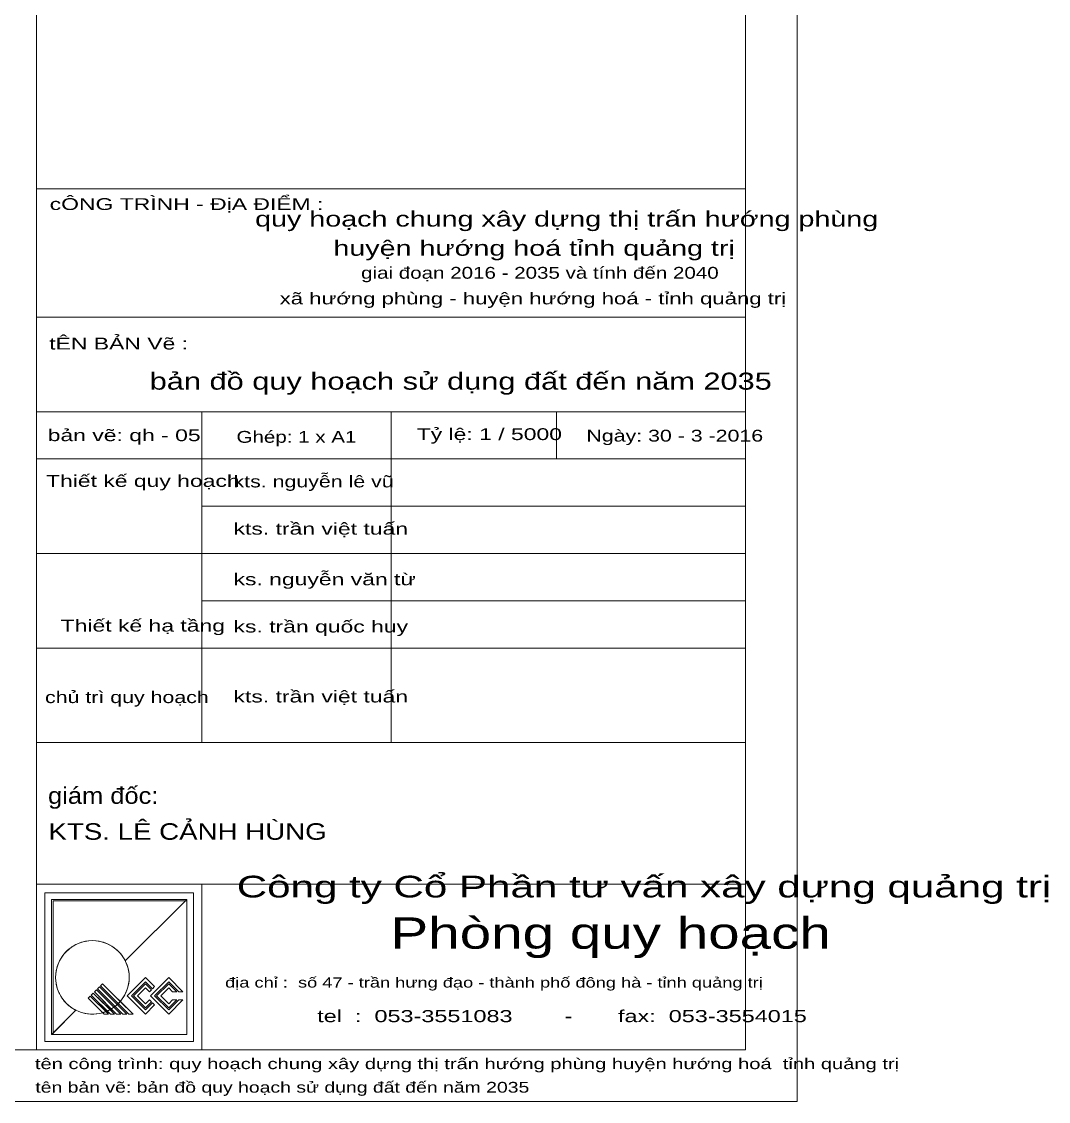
# Model space of a CAD drawing. Header units: metres. Extents: x 532950 to 537618, y 1849954 to 1853119.
# Drawn here: x 536892 to 537607, y 1849954 to 1850706 of the extents above; entities that cross this region are included whole.
import ezdxf

# ---------------------------------------------------------------- set-up
doc = ezdxf.new("R2010")
doc.units = ezdxf.units.M
doc.header["$LTSCALE"] = 3.1
doc.layers.add('59', color=7, linetype='Continuous', lineweight=13)

msp = doc.modelspace()

# ---------------------------------------------------------------- linework, layer by layer
at = {"layer": '59'}
for p, q in [((536902.8, 1852640.25), (536902.8, 1849989.67)), ((536902.8, 1850121.31), (536902.8, 1850830.78)), ((537396.45, 1850660.85), (537396.45, 1849989.67)), ((536902.8, 1850589.13), (537396.45, 1850589.13)), ((536902.8, 1850589.13), (537396.45, 1850589.13)), ((536902.8, 1850589.13), (537396.45, 1850589.13)), ((536902.8, 1850589.13), (537396.45, 1850589.13)), ((536902.8, 1850499.78), (537396.45, 1850499.78)), ((536902.8, 1850433.96), (537396.45, 1850433.96)), ((537017.99, 1850203.59), (537017.99, 1850433.96)), ((537149.63, 1850433.96), (537149.63, 1850401.05)), ((537264.81, 1850433.96), (537264.81, 1850401.05)), ((536902.8, 1850401.05), (537396.45, 1850401.05)), ((537149.63, 1850401.05), (537149.63, 1850203.59)), ((537017.99, 1850368.14), (537396.45, 1850368.14)), ((536902.8, 1850335.23), (537396.45, 1850335.23)), ((537017.99, 1850302.32), (537396.45, 1850302.32)), ((536902.8, 1850269.41), (537396.45, 1850269.41)), ((536902.8, 1850203.59), (537396.45, 1850203.59)), ((536902.8, 1850104.86), (537396.45, 1850104.86)), ((537017.99, 1849989.67), (537017.99, 1850104.86)), ((536914.33, 1850093.33), (537007.46, 1850093.33)), ((536914.69, 1850094.34), (537007.46, 1850094.34)), ((537007.46, 1850094.34), (537007.46, 1850000.2)), ((537007.46, 1850000.2), (537007.46, 1850094.34)), ((536978.7, 1850039.89), (536966.04, 1850027.23)), ((536985, 1850033.61), (536978.7, 1850039.89)), ((536994.84, 1850039.89), (536982.17, 1850027.23)), ((537004.73, 1850030.02), (536994.84, 1850039.89)), ((536944.54, 1850031.33), (536943.11, 1850029.89)), ((536958.59, 1850014.46), (536943.11, 1850029.89)), ((536961.46, 1850014.46), (536944.54, 1850031.33)), ((536962.89, 1850014.46), (536945.26, 1850032.04)), ((536965.76, 1850014.46), (536946.69, 1850033.47)), ((536948.84, 1850035.62), (536947.41, 1850034.19)), ((536967.2, 1850014.46), (536947.41, 1850034.19)), ((536970.07, 1850014.46), (536948.84, 1850035.62)), ((536978.7, 1850035.6), (536970.34, 1850027.24)), ((536982.85, 1850031.46), (536978.7, 1850035.6)), ((536994.84, 1850035.6), (536986.48, 1850027.24)), ((537000.43, 1850030.02), (536994.84, 1850035.6)), ((536997.56, 1850030.02), (537000.43, 1850030.02)), ((537001.86, 1850030.02), (537004.73, 1850030.02)), ((536940.24, 1850027.03), (536938.81, 1850025.6)), ((536949.98, 1850014.46), (536938.81, 1850025.6)), ((536952.85, 1850014.46), (536940.24, 1850027.03)), ((536954.28, 1850014.46), (536940.96, 1850027.74)), ((536957.15, 1850014.46), (536942.39, 1850029.18)), ((536978.75, 1850017.42), (536968.9, 1850027.23)), ((536978.75, 1850021.71), (536973.21, 1850027.24)), ((536981.46, 1850024.42), (536978.75, 1850021.71)), ((536982.9, 1850022.99), (536981.46, 1850024.42)), ((536994.89, 1850017.42), (536985.04, 1850027.23)), ((536994.89, 1850021.71), (536989.34, 1850027.24)), ((537001.9, 1850024.42), (536994.89, 1850017.42)), ((536997.6, 1850024.42), (536994.89, 1850021.71)), ((536930.3, 1850017.17), (536913.32, 1850000.2)), ((536983.61, 1850022.28), (536978.75, 1850017.42)), ((536985.05, 1850020.85), (536983.61, 1850022.28)), ((536949.98, 1850014.46), (536952.85, 1850014.46)), ((536954.28, 1850014.46), (536957.15, 1850014.46)), ((536958.59, 1850014.46), (536961.46, 1850014.46)), ((536962.89, 1850014.46), (536965.76, 1850014.46)), ((536967.2, 1850014.46), (536970.07, 1850014.46)), ((536913.32, 1850000.2), (537007.46, 1850000.2)), ((537007.46, 1850000.2), (536913.57, 1850000.2)), ((537007.46, 1850000.2), (536914.69, 1850000.2)), ((537396.45, 1849989.67), (536947.68, 1849989.67)), ((537396.45, 1849989.67), (536947.68, 1849989.67)), ((537396.45, 1849989.67), (536947.68, 1849989.67))]:
    msp.add_line(p, q, dxfattribs=at)
for points in [[(537432.41, 1849953.71), (537432.41, 1852676.21), (533348.66, 1852676.21), (533348.66, 1849953.71)], [(533348.66, 1852676.21), (537432.41, 1852676.21), (537432.41, 1849953.71), (533348.66, 1849953.71)], [(533348.66, 1852676.21), (537432.41, 1852676.21), (537432.41, 1849953.71), (533348.66, 1849953.71)], [(533384.63, 1852640.25), (537396.45, 1852640.25), (537396.45, 1849989.67), (533384.63, 1849989.67)], [(533384.63, 1852640.25), (537396.45, 1852640.25), (537396.45, 1849989.67), (533384.63, 1849989.67)], [(536908.66, 1850099), (537012.13, 1850099), (537012.13, 1849995.53), (536908.66, 1849995.53)], [(537006.5, 1850093.33), (537007.46, 1850094.34), (537007.5, 1850094.34), (536913.32, 1850094.34), (536913.32, 1850000.2), (536914.33, 1850001.2), (536914.33, 1850093.33)], [(536914.33, 1850001.2), (536930.3, 1850017.17), (536929.44, 1850017.62), (536928.59, 1850018.11), (536927.76, 1850018.63), (536926.95, 1850019.18), (536926.17, 1850019.76), (536925.4, 1850020.37), (536924.66, 1850021.01), (536923.95, 1850021.67), (536923.26, 1850022.37), (536922.6, 1850023.08), (536921.96, 1850023.83), (536921.36, 1850024.6), (536920.78, 1850025.38), (536920.24, 1850026.2), (536919.72, 1850027.03), (536919.24, 1850027.88), (536918.79, 1850028.75), (536918.38, 1850029.63), (536918, 1850030.53), (536917.65, 1850031.44), (536917.34, 1850032.37), (536917.06, 1850033.31), (536916.82, 1850034.26), (536916.62, 1850035.21), (536916.45, 1850036.17), (536916.32, 1850037.14), (536916.23, 1850038.12), (536916.17, 1850039.09), (536916.15, 1850040.07), (536916.26, 1850042.43), (536916.59, 1850044.77), (536917.13, 1850047.07), (536917.88, 1850049.31), (536918.83, 1850051.48), (536919.98, 1850053.54), (536921.32, 1850055.49), (536922.83, 1850057.31), (536924.5, 1850058.98), (536926.32, 1850060.49), (536928.27, 1850061.83), (536930.33, 1850062.98), (536932.49, 1850063.94), (536934.73, 1850064.69), (536937.03, 1850065.23), (536939.38, 1850065.56), (536941.74, 1850065.67), (536944.1, 1850065.56), (536946.44, 1850065.24), (536948.74, 1850064.7), (536950.98, 1850063.95), (536953.15, 1850063), (536955.21, 1850061.85), (536957.16, 1850060.52), (536958.98, 1850059.01), (536960.66, 1850057.34), (536962.17, 1850055.52), (536963.51, 1850053.57), (536964.66, 1850051.51), (537006.5, 1850093.33), (536914.33, 1850093.33)], [(537007.46, 1850093.33), (537006.5, 1850093.33), (536964.66, 1850051.51), (536965.62, 1850049.34), (536966.38, 1850047.09), (536966.92, 1850044.79), (536967.25, 1850042.44), (536967.36, 1850040.07), (536967.26, 1850037.8), (536966.95, 1850035.54), (536966.45, 1850033.32), (536965.76, 1850031.15), (536964.87, 1850029.06), (536963.8, 1850027.05), (536962.56, 1850025.14), (536961.15, 1850023.35), (536970.07, 1850014.46), (536967.2, 1850014.46), (536959.76, 1850021.87), (536959.4, 1850021.52), (536959.03, 1850021.17), (536965.76, 1850014.46), (536962.89, 1850014.46), (536957.48, 1850019.86), (536957.07, 1850019.55), (536956.65, 1850019.25), (536961.46, 1850014.46), (536958.59, 1850014.46), (536954.92, 1850018.11), (536954.47, 1850017.85), (536954.01, 1850017.59), (536957.15, 1850014.46), (536954.28, 1850014.46), (536952.09, 1850016.65), (536951.59, 1850016.43), (536951.08, 1850016.22), (536952.85, 1850014.46), (536949.98, 1850014.46), (536948.94, 1850015.49), (536946.87, 1850014.98), (536944.77, 1850014.64), (536942.65, 1850014.48), (536940.53, 1850014.5), (536938.41, 1850014.69), (536936.31, 1850015.05), (536934.25, 1850015.59), (536932.24, 1850016.3), (536930.3, 1850017.17), (536914.33, 1850001.2), (536914.33, 1850000.2), (537007.46, 1850000.2)], [(536966.04, 1850027.23), (536978.75, 1850014.56), (536985.05, 1850020.85), (536983.61, 1850022.28), (536978.75, 1850017.42), (536968.9, 1850027.23), (536978.7, 1850037.03), (536983.57, 1850032.17), (536985, 1850033.61), (536978.7, 1850039.89)], [(536982.17, 1850027.23), (536994.89, 1850014.56), (537004.76, 1850024.42), (537001.9, 1850024.42), (536994.89, 1850017.42), (536985.04, 1850027.23), (536994.84, 1850037.03), (537001.86, 1850030.02), (537004.73, 1850030.02), (536994.84, 1850039.89)], [(536944.54, 1850031.33), (536943.11, 1850029.89), (536954.92, 1850018.11), (536955.8, 1850018.66), (536956.65, 1850019.25)], [(536946.69, 1850033.47), (536945.97, 1850032.76), (536945.26, 1850032.04), (536957.48, 1850019.86), (536958.27, 1850020.5), (536959.03, 1850021.17)], [(536948.84, 1850035.62), (536947.41, 1850034.19), (536959.76, 1850021.87), (536960.47, 1850022.6), (536961.15, 1850023.35)], [(536970.34, 1850027.24), (536978.75, 1850018.85), (536982.9, 1850022.99), (536981.46, 1850024.42), (536978.75, 1850021.71), (536973.21, 1850027.24), (536978.7, 1850032.73), (536981.42, 1850030.02), (536982.85, 1850031.46), (536978.7, 1850035.6)], [(536986.48, 1850027.24), (536994.89, 1850018.85), (537000.46, 1850024.42), (536997.6, 1850024.42), (536994.89, 1850021.71), (536989.34, 1850027.24), (536994.84, 1850032.73), (536997.56, 1850030.02), (537000.43, 1850030.02), (536994.84, 1850035.6)], [(536940.24, 1850027.03), (536938.81, 1850025.6), (536948.94, 1850015.49), (536950.02, 1850015.84), (536951.08, 1850016.22)], [(536942.39, 1850029.18), (536941.67, 1850028.46), (536940.96, 1850027.74), (536952.09, 1850016.65), (536953.06, 1850017.1), (536954.01, 1850017.59)], [(536970.07, 1850014.46), (536961.15, 1850023.35), (536961.1, 1850023.3), (536961.06, 1850023.25), (536961.01, 1850023.19), (536960.96, 1850023.14), (536960.92, 1850023.09), (536960.87, 1850023.04), (536960.82, 1850022.98), (536960.78, 1850022.93), (536960.73, 1850022.88), (536960.68, 1850022.83), (536960.64, 1850022.78), (536960.59, 1850022.73), (536960.54, 1850022.67), (536960.49, 1850022.62), (536960.45, 1850022.57), (536960.4, 1850022.52), (536960.35, 1850022.47), (536960.3, 1850022.42), (536960.25, 1850022.37), (536960.21, 1850022.32), (536960.16, 1850022.27), (536960.11, 1850022.22), (536960.06, 1850022.17), (536960.01, 1850022.12), (536959.96, 1850022.07), (536959.91, 1850022.02), (536959.86, 1850021.97), (536959.81, 1850021.92), (536959.76, 1850021.87), (536967.2, 1850014.46)], [(536952.85, 1850014.46), (536951.08, 1850016.22), (536951.01, 1850016.2), (536950.93, 1850016.17), (536950.86, 1850016.14), (536950.79, 1850016.11), (536950.71, 1850016.08), (536950.64, 1850016.06), (536950.57, 1850016.03), (536950.5, 1850016), (536950.42, 1850015.98), (536950.35, 1850015.95), (536950.28, 1850015.93), (536950.2, 1850015.9), (536950.13, 1850015.87), (536950.05, 1850015.85), (536949.98, 1850015.82), (536949.91, 1850015.8), (536949.83, 1850015.77), (536949.76, 1850015.75), (536949.68, 1850015.72), (536949.61, 1850015.7), (536949.54, 1850015.68), (536949.46, 1850015.65), (536949.39, 1850015.63), (536949.31, 1850015.61), (536949.24, 1850015.58), (536949.16, 1850015.56), (536949.09, 1850015.54), (536949.01, 1850015.52), (536948.94, 1850015.49), (536949.98, 1850014.46)], [(536957.15, 1850014.46), (536954.01, 1850017.59), (536953.95, 1850017.56), (536953.88, 1850017.52), (536953.82, 1850017.49), (536953.75, 1850017.45), (536953.69, 1850017.42), (536953.62, 1850017.38), (536953.56, 1850017.35), (536953.49, 1850017.31), (536953.42, 1850017.28), (536953.36, 1850017.25), (536953.29, 1850017.21), (536953.23, 1850017.18), (536953.16, 1850017.15), (536953.09, 1850017.11), (536953.03, 1850017.08), (536952.96, 1850017.05), (536952.9, 1850017.02), (536952.83, 1850016.98), (536952.76, 1850016.95), (536952.7, 1850016.92), (536952.63, 1850016.89), (536952.56, 1850016.86), (536952.5, 1850016.83), (536952.43, 1850016.8), (536952.36, 1850016.77), (536952.29, 1850016.74), (536952.23, 1850016.71), (536952.16, 1850016.67), (536952.09, 1850016.65), (536954.28, 1850014.46)], [(536961.46, 1850014.46), (536956.65, 1850019.25), (536956.6, 1850019.21), (536956.54, 1850019.17), (536956.48, 1850019.12), (536956.42, 1850019.08), (536956.36, 1850019.04), (536956.3, 1850019), (536956.25, 1850018.96), (536956.19, 1850018.92), (536956.13, 1850018.88), (536956.07, 1850018.84), (536956.01, 1850018.8), (536955.95, 1850018.76), (536955.89, 1850018.72), (536955.83, 1850018.68), (536955.77, 1850018.64), (536955.71, 1850018.6), (536955.65, 1850018.57), (536955.59, 1850018.53), (536955.53, 1850018.49), (536955.47, 1850018.45), (536955.41, 1850018.41), (536955.35, 1850018.37), (536955.29, 1850018.34), (536955.23, 1850018.3), (536955.17, 1850018.26), (536955.11, 1850018.22), (536955.05, 1850018.19), (536954.99, 1850018.15), (536954.92, 1850018.11), (536958.59, 1850014.46)], [(536965.76, 1850014.46), (536959.03, 1850021.17), (536958.98, 1850021.12), (536958.93, 1850021.08), (536958.87, 1850021.03), (536958.82, 1850020.98), (536958.77, 1850020.94), (536958.72, 1850020.89), (536958.66, 1850020.84), (536958.61, 1850020.8), (536958.56, 1850020.75), (536958.51, 1850020.71), (536958.45, 1850020.66), (536958.4, 1850020.61), (536958.35, 1850020.57), (536958.29, 1850020.52), (536958.24, 1850020.48), (536958.19, 1850020.43), (536958.13, 1850020.39), (536958.08, 1850020.34), (536958.02, 1850020.3), (536957.97, 1850020.25), (536957.91, 1850020.21), (536957.86, 1850020.17), (536957.81, 1850020.12), (536957.75, 1850020.08), (536957.7, 1850020.03), (536957.64, 1850019.99), (536957.59, 1850019.95), (536957.53, 1850019.9), (536957.48, 1850019.86), (536962.89, 1850014.46)]]:
    msp.add_lwpolyline(points, close=True, dxfattribs=at)
for points in [[(536913.32, 1850094.34), (537007.46, 1850094.34), (536964.66, 1850051.51)], [(536946.69, 1850033.47), (536945.97, 1850032.76), (536945.26, 1850032.04)], [(536985, 1850033.61), (536983.57, 1850032.17), (536978.7, 1850037.03), (536968.9, 1850027.23)], [(536982.85, 1850031.46), (536981.42, 1850030.02), (536978.7, 1850032.73), (536973.21, 1850027.24)], [(537001.86, 1850030.02), (536994.84, 1850037.03), (536985.04, 1850027.23)], [(536997.56, 1850030.02), (536994.84, 1850032.73), (536989.34, 1850027.24)], [(536942.39, 1850029.18), (536941.67, 1850028.46), (536940.96, 1850027.74)], [(536985.05, 1850020.85), (536978.75, 1850014.56), (536966.04, 1850027.23)], [(536982.9, 1850022.99), (536978.75, 1850018.85), (536970.34, 1850027.24)], [(537001.9, 1850024.42), (537004.76, 1850024.42), (536994.89, 1850014.56), (536982.17, 1850027.23)], [(536997.6, 1850024.42), (537000.46, 1850024.42), (536994.89, 1850018.85), (536986.48, 1850027.24)]]:
    msp.add_lwpolyline(points, dxfattribs=at)
msp.add_circle((536941.76, 1850040.07), 25.6, dxfattribs=at)

# ---------------------------------------------------------------- texts
for s, height, width, p in [('cÔNG TRÌNH - ĐịA ĐIỂM :', 8.227, 1.45, (536912.02, 1850574.39)), ('quy hoạch chung xây dựng thị trấn hướng phùng ', 10.66, 1.4, (537055.01, 1850562.85)), (' huyện hướng hoá tỉnh quảng trị ', 10.66, 1.4, (537103.95, 1850542.52)), ('giai đoạn 2016 - 2035 và tính đến 2040', 8.227, 1.3, (537128.77, 1850526.53)), ('xã hướng phùng - huyện hướng hoá - tỉnh quảng trị', 8.227, 1.4, (537072.13, 1850508.68)), ('tÊN BẢN Vẽ :', 8.227, 1.45, (536911.7, 1850477.26)), ('bản đồ quy hoạch sử dụng đất đến năm 2035', 11.85, 1.35, (536981.64, 1850449.29)), ('bản vẽ: qh - 05', 8.227, 1.45, (536910.65, 1850413.43)), ('Ghép: 1 x A1', 8.227, 1.3, (537042.04, 1850412.31)), ('Tỷ lệ: 1 / 5000', 8.227, 1.45, (537167.5, 1850414.19)), ('Ngày: 30 - 3 -2016', 8.227, 1.35, (537285.6, 1850413.14)), ('Thiết kế quy hoạch', 8.227, 1.45, (536909.45, 1850381.61)), ('kts. nguyễn lê vũ', 8.227, 1.35, (537039.98, 1850381.25)), ('kts. trần việt tuấn', 8.227, 1.45, (537039.98, 1850348.34)), ('ks. nguyễn văn từ', 8.227, 1.45, (537039.98, 1850313.12)), ('Thiết kế hạ tầng ', 8.227, 1.45, (536919.65, 1850280.86)), ('ks. trần quốc huy', 8.227, 1.45, (537039.98, 1850280.21)), ('kts. trần việt tuấn', 8.227, 1.45, (537039.98, 1850231.49)), ('chủ trì quy hoạch', 8.227, 1.35, (536908.78, 1850231.07)), ('giám đốc:', 11.52, 1.15, (536910.88, 1850160.9)), ('KTS. LÊ CẢNH HÙNG', 11.52, 1.25, (536911.16, 1850135.87)), ('Công ty Cổ Phần tư vấn xây dựng quảng trị', 15.11, 1.45, (537042.22, 1850095.73)), ('Phòng quy hoạch', 21.81, 1.35, (537149.25, 1850060.03)), ('địa chỉ :  số 47 - trần hưng đạo - thành phố đông hà - tỉnh quảng trị', 7.021, 1.35, (537034.14, 1850032.99)), ('tel  :  053-3551083        -       fax:  053-3554015', 8.409, 1.45, (537098.21, 1850008.89)), ('tên công trình: quy hoạch chung xây dựng thị trấn hướng phùng huyện hướng hoá  tỉnh quảng trị ', 7.479, 1.4, (536901.75, 1849976.19)), ('tên bản vẽ: bản đồ quy hoạch sử dụng đất đến năm 2035', 7.479, 1.35, (536902.02, 1849959.81))]:
    msp.add_text(s, height=height, dxfattribs=dict(at, width=width)).set_placement(p)

doc.saveas('drawing.dxf')
